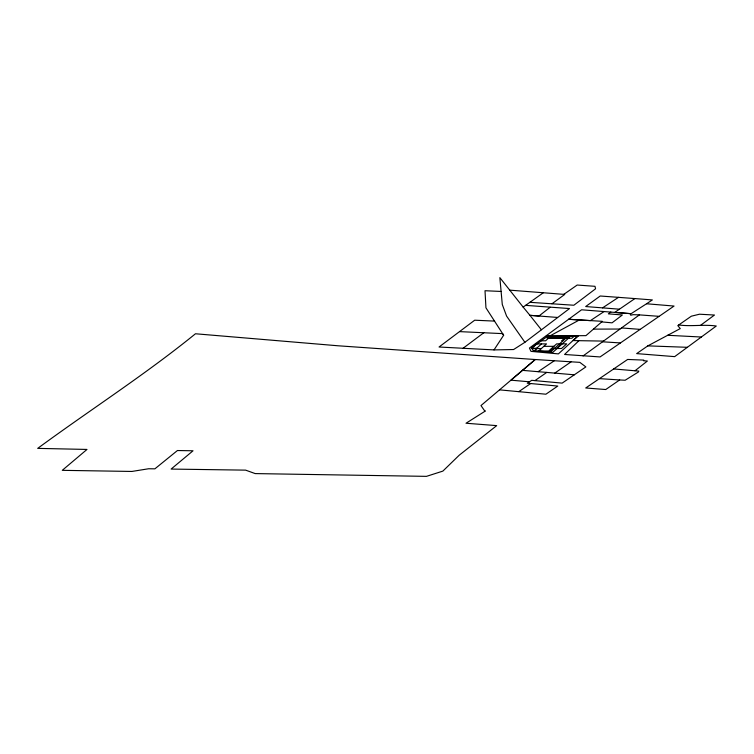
<?xml version="1.0" encoding="UTF-8"?>
<svg xmlns="http://www.w3.org/2000/svg" width="754" height="754" viewBox="0 0 754 754"><rect width="100%" height="100%" fill="white"/><g stroke="black" fill="none" stroke-linecap="round" stroke-linejoin="round"><path stroke-width="1.13" d="M630.335 314.182L646.546 303.768L674.048 306.058L659.128 316.341L639.411 314.88L633.143 314.663L630.712 315.238L630.391 313.636L581.579 309.79L546.132 335.794L550.194 335.775M494.021 349.913L503.644 335.228L502.616 333.626L459.516 331.619L439.035 347.01L494.021 349.913L513.597 349.536L524.897 342.297L569.524 308.556L525.623 305.361L523.135 307.076L499.855 277.642L502.287 304.503L506.594 316.096L524.897 342.297M639.411 314.88L603.492 341.091L578.931 340.676L564.576 354.474L600.08 356.934L659.128 316.341M604.058 311.553L590.439 320.61L568.582 319.281L602.361 321.327L585.943 335.643L578.337 335.69L573.229 340.554L578.931 340.676M536.32 348.574L541.495 343.909M534.652 350.648L537.31 348.254L532.051 348.273M549.091 337.632L545.594 340.789L541.315 340.799M559.817 338.273L561.881 336.407M549.242 351.995L553.455 348.207L554.737 348.197M565.236 337.585L561.739 340.742L563.021 340.733M550.401 352.099L566.518 337.585M556.499 348.508L561.673 343.843M529.459 381.807L510.939 380.167L535.246 359.526L579.835 362.363L585.858 366.915L562.145 383.126L531.711 380.327L527.31 383.221L557.771 386.067L545.887 394.21L499.534 389.856L480.986 405.558L484.624 410.817L485.425 410.968L466.029 423.239L496.707 425.624L459.233 455.19L442.862 471.109L426.462 476.358L255.182 473.587L245.625 470.138L171.111 469.073L193.043 450.779L177.435 450.534L154.881 468.837L148.651 468.752L131.893 471.448L62.262 470.336L87.002 449.441L37.7 448.376C90.094 409.903 144.938 374.795 195.465 333.768L337.99 345.775L535.246 359.526L499.534 389.856M634.991 370.779L647.394 361.025L643.407 360.723L643.737 360.092L627.639 359.451L585.726 387.98L605.745 389.526L619.656 379.959L625.132 380.242L638.402 372.005L638.808 371.109L613.709 368.951M550.184 307.246L538.95 316.02L529.93 315.323L523.135 307.076M583.068 355.945L603.492 341.091M459.516 331.619L474.69 320.205L494.586 321.1M463.144 348.216L483.823 332.74M700.504 325.37L714.472 315.04L699.505 314.211L691.333 316.199L677.808 325.615L680.259 328.593L647.827 345.869L636.668 353.607L674.67 356.633L716.3 326.011C703.605 324.239 691.201 326.708 678.76 324.955M551.937 303.787L564.765 294.428L509.827 290.158M525.623 305.361L543.295 292.769M610.815 312.09L608.346 313.853L622.38 314.974L612.05 322.835L601.72 321.901M563.813 294.352L577.187 285.04L594.981 286.313L595.566 288.801L573.851 305.238L529.902 302.316M534.935 380.619L546.763 372.41L574.294 374.813M646.546 303.768L652.361 299.932L634.896 298.575L614.764 312.41L630.391 313.636M554.755 373.126L571.098 361.835M518.827 391.628L530.646 383.541M522.503 370.355L538.12 371.694L554.275 360.78M618.506 297.349L600.222 296.002L585.669 306.548L602.55 307.868L618.506 297.349L634.896 298.575M579.43 319.932L549.402 336.209L578.337 335.69M593.568 329.13L619.986 329.036M543.804 346.35L553.898 346.322M541.363 348.555L531.268 348.584L536.452 343.928L546.537 343.89L538.629 351.015L548.724 350.987L556.631 343.862L566.716 343.833L561.541 348.499L551.447 348.527M687.412 347.311L647.827 345.869M501.156 291.459L485.011 290.724L485.944 307.821L503.644 335.228M667.676 335.285L701.399 337.029M602.559 341.807L620.41 342.929M599.421 378.631L619.656 379.959M557.583 317.453L529.93 315.323L541.363 329.752M602.55 307.868L619.411 309.197M621.522 327.933L640.221 329.385M538.12 371.694L546.763 372.41M577.828 336.152L558.394 353.89L530.976 351.364L529.449 348.037L545.481 336.256L577.828 336.152M549.779 336.444L547.706 338.31L571.918 338.235L573.992 336.369L549.779 336.444M569.223 337.575L552.852 352.325L533.087 350.506L531.824 347.773L545.604 337.651L569.223 337.575"/></g></svg>
